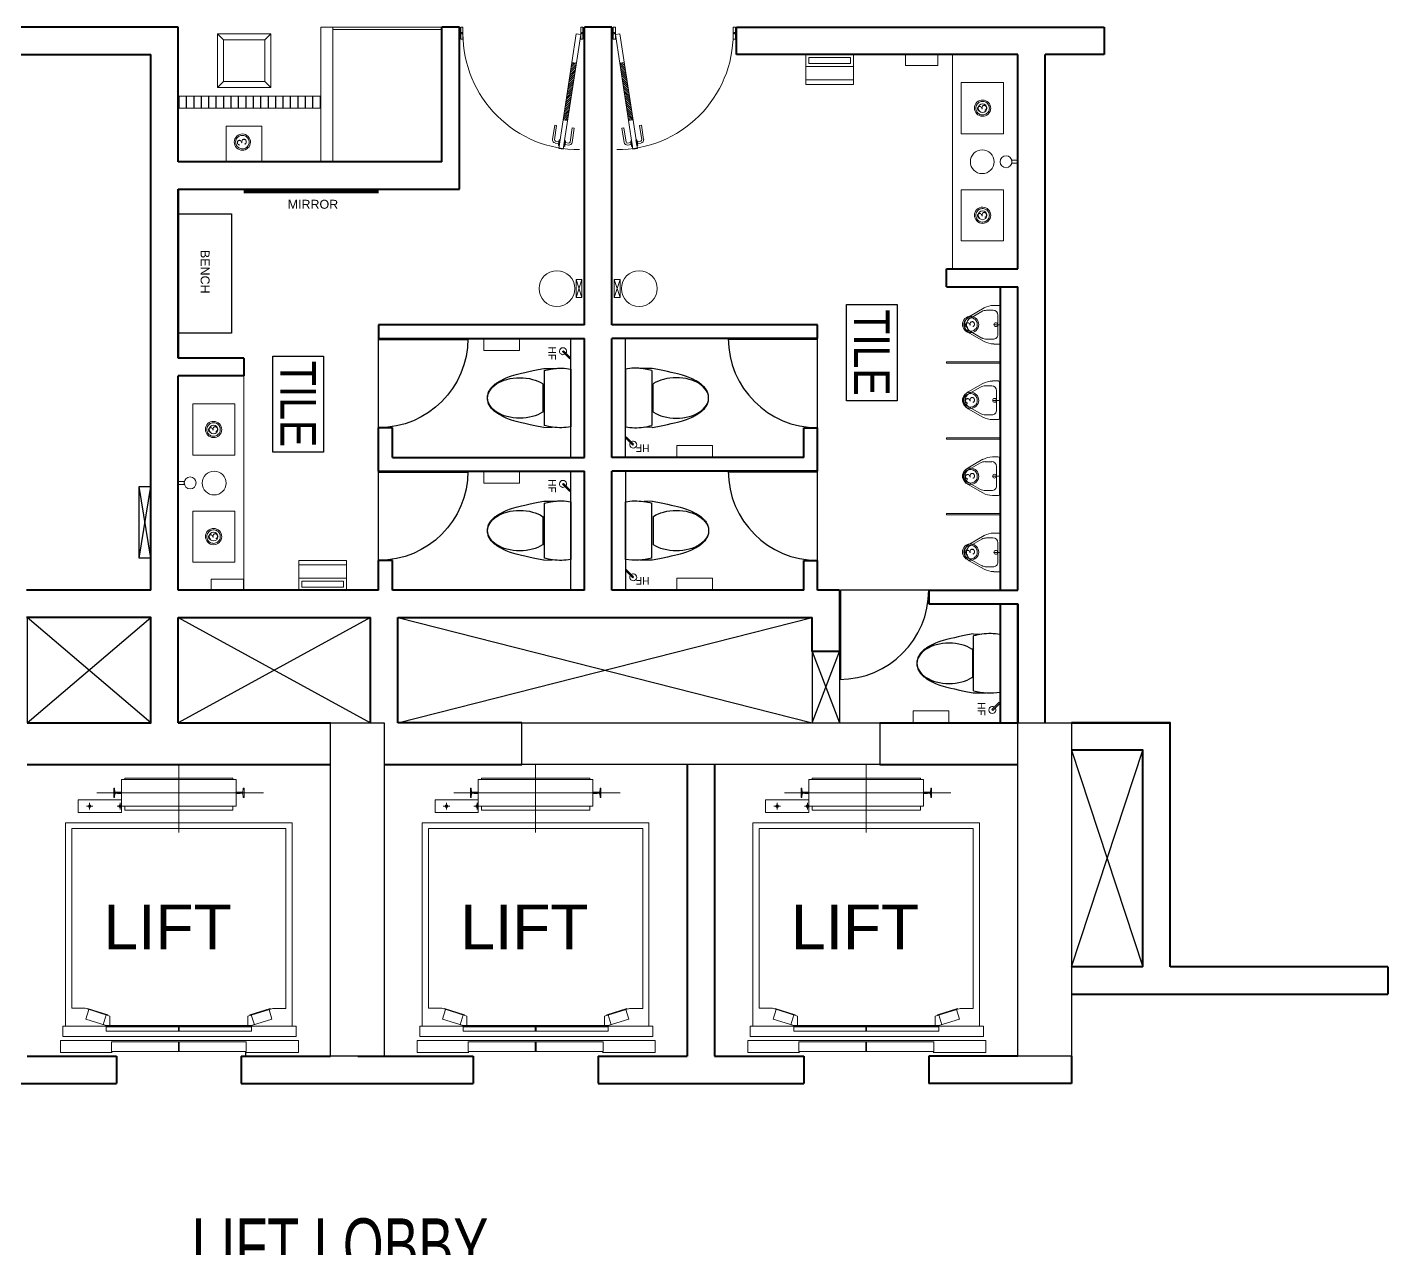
# Model space of a CAD drawing. Header units: millimetres. Extents: x 363738 to 753707, y -231656 to 1353648.
# Drawn here: x 373285 to 384725, y 1330856 to 1341121 of the extents above; entities that cross this region are included whole.
import ezdxf

# ---------------------------------------------------------------- set-up
doc = ezdxf.new("R2010")
doc.units = ezdxf.units.MM
doc.header["$LTSCALE"] = 35
doc.header["$MEASUREMENT"] = 0
doc.linetypes.add('HIDDEN', pattern=[0.375, 0.25, -0.125])
for name, color, linetype in [('A-COLS', 4, 'Continuous'), ('A-DOOR', 7, 'Continuous'), ('A-FIXT', 1, 'Continuous'), ('A-HATCH', 8, 'Continuous'), ('A-SHAFT', 1, 'Continuous'), ('A-TEXT-600', 7, 'Continuous'), ('A-WALL-UNDR', 1, 'Continuous'), ('HIDDEN', 8, 'HIDDEN'), ('I-Elev-Mbnd-L', 1, 'Continuous'), ('I-Flor-Text', 200, 'Continuous')]:
    doc.layers.add(name, color=color, linetype=linetype)
for name, color, linetype, lineweight in [('A-LIFT', 154, 'Continuous', 9), ('A-WALL', 7, 'Continuous', 40), ('ACCES', 230, 'Continuous', 20), ('E-DIM', 5, 'Continuous', 9), ('I-CEIL-light', 150, 'Continuous', 0), ('I-Door', 30, 'Continuous', 15), ('I-Furn-Modl', 1, 'Continuous', 5), ('I-Graphics', 62, 'Continuous', 15), ('I-Part-Gyps', 5, 'Continuous', 15), ('nareadiv', 3, 'Continuous', 5), ('P-Fixt', 6, 'Continuous', 15), ('PLANTS', 94, 'Continuous', 5), ('SANITARY-FIXTURE', 6, 'Continuous', 18)]:
    doc.layers.add(name, color=color, linetype=linetype, lineweight=lineweight)
doc.styles.add('450_arial', font='ARIALUNI.TTF', dxfattribs={"width": 0.7, "height": 48})
doc.styles.add('AR350', font='arial.ttf', dxfattribs={"width": 0.9})
doc.styles.add('Style-Arial', font='arial.ttf')

# ---------------------------------------------------------------- blocks, each defined once
blk = doc.blocks.new('P-LEV-3$0$P-WCEUR1')
at = {"color": 0, "linetype": 'ByBlock'}
for p, q in [((1, 9.81), (1, -9.81)), ((10.1, 10.05), (5.86, 10.03)), ((10, 9.31), (10, -9.31)), ((10.41, -4.75), (10.41, 4.75))]:
    blk.add_line(p, q, dxfattribs=at)
for points in [[(10, 9.31), (7.74, 9.82), (5.54, 10.06), (3.23, 10.06), (1, 9.81)], [(10.1, -10.05), (12.04, -9.65), (13.74, -9.29), (15.23, -8.97), (16.54, -8.68), (17.68, -8.42), (18.68, -8.18), (19.57, -7.95), (20.36, -7.72), (20.36, -7.72), (21.09, -7.49), (21.75, -7.26), (22.35, -7.03), (22.9, -6.8), (23.4, -6.58), (23.85, -6.37), (24.26, -6.16), (24.64, -5.97), (24.64, -5.97), (24.98, -5.78), (25.3, -5.61), (25.59, -5.44), (25.87, -5.27), (26.13, -5.1), (26.37, -4.93), (26.61, -4.75), (26.85, -4.56), (26.85, -4.56), (27.09, -4.36), (27.33, -4.15), (27.56, -3.92), (27.79, -3.68), (28.01, -3.42), (28.21, -3.16), (28.41, -2.88), (28.58, -2.59), (28.58, -2.59), (28.74, -2.29), (28.88, -1.98), (28.99, -1.66), (29.09, -1.34), (29.16, -1.01), (29.22, -0.67), (29.25, -0.34), (29.26, 0), (29.26, 0), (29.25, 0.34), (29.22, 0.67), (29.16, 1.01), (29.09, 1.34), (28.99, 1.66), (28.88, 1.98), (28.74, 2.29), (28.58, 2.59), (28.58, 2.59), (28.41, 2.88), (28.21, 3.16), (28.01, 3.42), (27.79, 3.68), (27.56, 3.92), (27.33, 4.15), (27.09, 4.36), (26.85, 4.56), (26.85, 4.56), (26.61, 4.75), (26.37, 4.93), (26.13, 5.1), (25.87, 5.27), (25.59, 5.44), (25.3, 5.61), (24.98, 5.78), (24.64, 5.97), (24.64, 5.97), (24.26, 6.16), (23.85, 6.37), (23.4, 6.58), (22.9, 6.8), (22.35, 7.03), (21.75, 7.26), (21.09, 7.49), (20.36, 7.72), (20.36, 7.72), (19.57, 7.95), (18.68, 8.18), (17.68, 8.42), (16.54, 8.68), (15.23, 8.97), (13.74, 9.29), (12.04, 9.65), (10.1, 10.05)], [(10.1, -10.05), (7.33, -9.88)]]:
    blk.add_lwpolyline(points, dxfattribs=at)
for points in [[(29.25, 0, 0.146855), (28.52, 2.44, 0.107148), (26.05, 4.85, 0.076697), (22.68, 6.31, 0.063684), (18.31, 6.87, 0.063684), (13.95, 6.31, 0.076697), (10.58, 4.85, 0.006181), (10.41, 4.75)], [(10.41, -4.75, 0.006181), (10.58, -4.85, 0.076697), (13.95, -6.31, 0.063684), (18.31, -6.87, 0.063684), (22.68, -6.31, 0.076697), (26.05, -4.85, 0.107148), (28.52, -2.44, 0.146855), (29.25, 0)]]:
    blk.add_lwpolyline(points, format="xyb", dxfattribs=at)
for start, end in [(260.5377, 277.7399), (277.7399, 285.822)]:
    blk.add_arc((4.39, 10.5), 20.59, start, end, dxfattribs=at)
blk = doc.blocks.new('DOOR')
for p, q in [((-0.01, 0), (-0.01, 1)), ((0, 0), (0, 1))]:
    blk.add_line(p, q)
blk.add_arc((0, 0), 1, 90, 180)
blk = doc.blocks.new('SD')
at = {"layer": 'I-Graphics', "elevation": 0}
blk.add_lwpolyline([(23809118, -485642), (23809118, -485617), (23809068, -485617), (23809068, -485642)], close=True, dxfattribs=at)
at = {"layer": 'I-Graphics'}
blk.add_circle((23809168, -485629), 50, dxfattribs=at)
blk = doc.blocks.new('A$C57E23FEF')
at = {"layer": 'P-Fixt'}
for p, q in [((166, 304), (41, 233)), ((146, 274), (49, 219)), ((240, 284), (186, 284)), ((293, 325), (246, 325)), ((280, 81), (280, 244)), ((305, 313), (305, 12)), ((305, 163), (248, 163)), ((166, 21), (41, 92)), ((146, 51), (49, 106)), ((240, 41), (186, 41)), ((293, 0), (246, 0))]:
    blk.add_line(p, q, dxfattribs=at)
blk.add_circle((264, 163), 16.2, dxfattribs=at)
for centre, radius, start, end in [((81, 163), 81.2, 119.5519, 240.4481), ((186, 203), 81.2, 90, 119.5519), ((246, 163), 162, 90, 119.5519), ((240, 244), 40.6, 0, 90), ((293, 313), 12.2, 0, 90), ((81, 163), 65, 119.5519, 240.4481), ((186, 122), 81.2, 240.4481, 270), ((246, 163), 162, 240.4481, 270), ((240, 81), 40.6, 270, 0), ((293, 12), 12.2, 270, 0)]:
    blk.add_arc(centre, radius, start, end, dxfattribs=at)
blk = doc.blocks.new('D3 - LAM')
h = blk.add_hatch()
h.set_pattern_fill('ANSI31', color=256, scale=100, style=0)
h.set_pattern_definition([(45, (67656.761, 125934.152), (-8.83883, 8.83883), [])])
h.paths.add_polyline_path([(67767, 126417), (67730, 126422), (67657, 125940), (67694, 125934)])
for p, q in [((67620, 125699, 0), (67767, 126664, 0)), ((67657, 125693, 0), (67804, 126658, 0)), ((67767, 126664, 0), (67804, 126658, 0)), ((67692, 126606, 0), (67674, 126487, 0)), ((67691, 126484, 0), (67709, 126604, 0)), ((67750, 126608, 0), (67720, 126612, 0)), ((67723, 126629, 0), (67753, 126624, 0)), ((67748, 126608, 0), (67750, 126625, 0)), ((67802, 126600, 0), (67833, 126595, 0)), ((67835, 126612, 0), (67805, 126616, 0)), ((67805, 126599, 0), (67808, 126616, 0)), ((67823, 126464, 0), (67841, 126584, 0)), ((67857, 126581, 0), (67839, 126462, 0)), ((67691, 126484, 0), (67674, 126487, 0)), ((67767, 126417, 0), (67730, 126422, 0)), ((67823, 126464, 0), (67839, 126462, 0)), ((67694, 125934, 0), (67657, 125940, 0)), ((67590, 125738, 0), (67590, 125638, 0)), ((68640, 125738, 0), (68640, 125638, 0)), ((67620, 125713, 0), (67620, 125675, 0)), ((67620, 125699, 0), (67657, 125693, 0))]:
    blk.add_line(p, q)
at = {"elevation": 0}
for points in [[(67748, 126592), (67755, 126640), (67763, 126639), (67755, 126590)], [(67800, 126584), (67807, 126632), (67800, 126634), (67792, 126585)], [(67590, 125726), (67602, 125726), (67602, 125647), (67590, 125647)], [(68640, 125726), (68628, 125726), (68628, 125647), (68640, 125647)]]:
    blk.add_lwpolyline(points, close=True, dxfattribs=at)
for points in [[(67602, 125738), (67620, 125738), (67620, 125638), (67602, 125638), (67602, 125682), (67612, 125682), (67612, 125694), (67602, 125694), (67602, 125738)], [(68628, 125738), (68610, 125738), (68610, 125638), (68628, 125638), (68628, 125682), (68618, 125682), (68618, 125694), (68628, 125694), (68628, 125738)]]:
    blk.add_lwpolyline(points, dxfattribs=at)
for centre, radius, start, end in [((67637, 125694, 0), 973, 0, 90.3775), ((67719, 126602, 0), 26.7, 81.3349, 171.376), ((67719, 126602, 0), 9.86, 81.376, 171.376), ((67831, 126585, 0), 9.86, 351.376, 81.376), ((67831, 126585, 0), 26.7, 351.376, 81.417)]:
    blk.add_arc(centre, radius, start, end)
blk = doc.blocks.new('3W-LED')
at = {"extrusion": (-6.11991e-06, -1.09788e-16, 1)}
blk.add_ellipse((0, 0, -5), major_axis=(21.2, 21.3, 0), ratio=1, start_param=3.139521, end_param=9.422706, dxfattribs=at)
blk.add_open_spline([(-17.7, -17.7, -5), (-16.6, -18.7, -5), (-15.5, -19.7, -5), (-12.3, -21.9, -5), (-10, -23, -5), (-5.4, -24.5, -5), (-2.9, -25, -5), (2, -25, -5), (4.5, -24.7, -5), (9.3, -23.3, -5), (11.5, -22.3, -5), (15.7, -19.6, -5), (17.6, -18, -5), (20.7, -14.2, -5), (22, -12.1, -5), (24, -7.5, -5), (24.6, -5.1, -5), (25.1, -0.2, -5), (25, 2.3, -5), (24.1, 7.1, -5), (23.3, 9.5, -5), (21, 13.9, -5), (19.5, 15.9, -5), (16, 19.4, -5), (14, 20.9, -5), (9.6, 23.2, -5), (7.3, 24, -5), (2.4, 25, -5), (0, 25.1, -5), (-5, 24.6, -5), (-7.4, 24, -5), (-11.9, 22.1, -5), (-14.1, 20.8, -5), (-17.9, 17.7, -5), (-19.5, 15.8, -5), (-22.2, 11.7, -5), (-23.3, 9.4, -5), (-24.7, 4.7, -5), (-25, 2.2, -5), (-25, -2.7, -5), (-24.6, -5.2, -5), (-23.1, -9.9, -5), (-22, -12.1, -5), (-19.7, -15.4, -5), (-18.8, -16.6, -5), (-17.7, -17.7, -5)], degree=3, knots=[3.139521, 3.139521, 3.139521, 3.139521, 3.315557, 3.315557, 3.611807, 3.611807, 3.908056, 3.908056, 4.204306, 4.204306, 4.500555, 4.500555, 4.796805, 4.796805, 5.093054, 5.093054, 5.389304, 5.389304, 5.685554, 5.685554, 5.981803, 5.981803, 6.278053, 6.278053, 6.574302, 6.574302, 6.870552, 6.870552, 7.166801, 7.166801, 7.463051, 7.463051, 7.7593, 7.7593, 8.05555, 8.05555, 8.351799, 8.351799, 8.648049, 8.648049, 8.944298, 8.944298, 9.240548, 9.240548, 9.422706, 9.422706, 9.422706, 9.422706])
at = {"ltscale": 10, "insert": (-13.1, 20, -5.2), "char_height": 36, "width": 21797.759, "attachment_point": 1}
blk.add_mtext('3', dxfattribs=at)
blk = doc.blocks.new('HD')
at = {"layer": 'P-Fixt'}
blk.add_line((0, -100), (400, -100), dxfattribs=at)
for points in [[(0, -250), (400, -250), (400, 0), (0, 0)], [(25, -75), (375, -75), (375, -25), (25, -25)], [(0, -250), (400, -250), (400, -213), (0, -213)]]:
    blk.add_lwpolyline(points, close=True, dxfattribs=at)
blk = doc.blocks.new('HF')
for points in [[(3, -3), (-4, 4), (-65, -58)], [(-4, 4), (3, -3), (-58, -65)]]:
    blk.add_lwpolyline(points)
blk.add_arc((0, 0), 29.6, 234.7207, 215.2793)

msp = doc.modelspace()

# ---------------------------------------------------------------- hatches: boundary and pattern name
at = {"layer": 'HIDDEN'}
h = msp.add_hatch(dxfattribs=at)
h.set_pattern_fill('ANSI31', color=256, scale=500, angle=135, style=0)
h.set_pattern_definition([(270, (2e-09, 1290187), (62.5, -1e-13), [])])
h.paths.add_polyline_path([(375755, 1340441), (375755, 1340541), (374555, 1340541), (374555, 1340441)])

# ---------------------------------------------------------------- linework, layer by layer
at = {"layer": 'A-COLS', "elevation": 0}
for points in [[(376285, 1335276), (376285, 1332476), (375835, 1332476), (375835, 1335276)], [(377445, 1335276), (380455, 1335276), (380455, 1334926), (377445, 1334926)], [(382065, 1335276), (382065, 1332476), (381615, 1332476), (381615, 1335276)]]:
    msp.add_lwpolyline(points, close=True, dxfattribs=at)
at = {"layer": 'A-HATCH'}
for p, q in [((376240, 1337756, 0), (376240, 1338506, 0)), ((379930, 1337756, 0), (379930, 1338506, 0)), ((376240, 1336641, 0), (376240, 1337391, 0)), ((379930, 1336641, 0), (379930, 1337391, 0)), ((380865, 1336391, 0), (380122, 1336391, 0)), ((379885, 1335876, 0), (379885, 1335276, 0)), ((380115, 1335876, 0), (380115, 1335276, 0))]:
    msp.add_line(p, q, dxfattribs=at)
at = {"layer": 'A-LIFT'}
for p, q in [((374560, 1334354, 0), (374560, 1334920, 0)), ((377560, 1334354, 0), (377560, 1334920, 0)), ((380340, 1334354, 0), (380340, 1334920, 0)), ((373810, 1334603, 0), (373810, 1334549, 0)), ((375271, 1334688, 0), (373871, 1334688, 0)), ((374067, 1334603, 0), (374067, 1334549, 0)), ((376810, 1334603, 0), (376810, 1334549, 0)), ((378271, 1334688, 0), (376871, 1334688, 0)), ((377067, 1334603, 0), (377067, 1334549, 0)), ((379590, 1334603, 0), (379590, 1334549, 0)), ((381051, 1334688, 0), (379651, 1334688, 0)), ((379847, 1334603, 0), (379847, 1334549, 0)), ((373783, 1334576, 0), (373838, 1334576, 0)), ((374040, 1334576, 0), (374095, 1334576, 0)), ((376783, 1334576, 0), (376838, 1334576, 0)), ((377040, 1334576, 0), (377095, 1334576, 0)), ((379563, 1334576, 0), (379618, 1334576, 0)), ((379820, 1334576, 0), (379875, 1334576, 0)), ((375170, 1332722, 0), (373950, 1332722, 0)), ((378170, 1332722, 0), (376950, 1332722, 0)), ((380950, 1332722, 0), (379730, 1332722, 0))]:
    msp.add_line(p, q, dxfattribs=at)
at = {"layer": 'A-LIFT', "elevation": 0}
for points in [[(374012, 1334728), (374012, 1334648), (374014, 1334648, 0.385135), (374018, 1334651), (374021, 1334680, -0.382193), (374027, 1334684), (374043, 1334684, -0.131652), (374044, 1334684), (374046, 1334683, 0.131652), (374046, 1334683), (374077, 1334683, 0.414214), (374078, 1334684), (374078, 1334692, 0.414214), (374077, 1334694), (374046, 1334694, 0.131652), (374046, 1334693), (374044, 1334692, -0.131652), (374043, 1334692), (374027, 1334692, -0.382193), (374021, 1334697), (374018, 1334725, 0.379256), (374014, 1334728)], [(375108, 1334728), (375108, 1334648), (375106, 1334648, -0.385135), (375102, 1334651), (375099, 1334680, 0.382193), (375093, 1334684), (375077, 1334684, 0.131652), (375076, 1334684), (375074, 1334683, -0.131652), (375073, 1334683), (375043, 1334683, -0.414214), (375042, 1334684), (375042, 1334692, -0.414214), (375043, 1334694), (375073, 1334694, -0.131652), (375074, 1334693), (375076, 1334692, 0.131652), (375077, 1334692), (375093, 1334692, 0.382193), (375099, 1334697), (375102, 1334725, -0.379256), (375106, 1334728)], [(377012, 1334728), (377012, 1334648), (377014, 1334648, 0.385135), (377018, 1334651), (377021, 1334680, -0.382193), (377027, 1334684), (377043, 1334684, -0.131652), (377044, 1334684), (377046, 1334683, 0.131652), (377046, 1334683), (377077, 1334683, 0.414214), (377078, 1334684), (377078, 1334692, 0.414214), (377077, 1334694), (377046, 1334694, 0.131652), (377046, 1334693), (377044, 1334692, -0.131652), (377043, 1334692), (377027, 1334692, -0.382193), (377021, 1334697), (377018, 1334725, 0.379256), (377014, 1334728)], [(378108, 1334728), (378108, 1334648), (378106, 1334648, -0.385135), (378102, 1334651), (378099, 1334680, 0.382193), (378093, 1334684), (378077, 1334684, 0.131652), (378076, 1334684), (378074, 1334683, -0.131652), (378073, 1334683), (378043, 1334683, -0.414214), (378042, 1334684), (378042, 1334692, -0.414214), (378043, 1334694), (378073, 1334694, -0.131652), (378074, 1334693), (378076, 1334692, 0.131652), (378077, 1334692), (378093, 1334692, 0.382193), (378099, 1334697), (378102, 1334725, -0.379256), (378106, 1334728)], [(379792, 1334728), (379792, 1334648), (379794, 1334648, 0.385135), (379798, 1334651), (379801, 1334680, -0.382193), (379807, 1334684), (379823, 1334684, -0.131652), (379824, 1334684), (379826, 1334683, 0.131652), (379826, 1334683), (379857, 1334683, 0.414214), (379858, 1334684), (379858, 1334692, 0.414214), (379857, 1334694), (379826, 1334694, 0.131652), (379826, 1334693), (379824, 1334692, -0.131652), (379823, 1334692), (379807, 1334692, -0.382193), (379801, 1334697), (379798, 1334725, 0.379256), (379794, 1334728)], [(380888, 1334728), (380888, 1334648), (380886, 1334648, -0.385135), (380882, 1334651), (380879, 1334680, 0.382193), (380873, 1334684), (380857, 1334684, 0.131652), (380856, 1334684), (380854, 1334683, -0.131652), (380853, 1334683), (380823, 1334683, -0.414214), (380822, 1334684), (380822, 1334692, -0.414214), (380823, 1334694), (380853, 1334694, -0.131652), (380854, 1334693), (380856, 1334692, 0.131652), (380857, 1334692), (380873, 1334692, 0.382193), (380879, 1334697), (380882, 1334725, -0.379256), (380886, 1334728)]]:
    msp.add_lwpolyline(points, format="xyb", close=True, dxfattribs=at)
for points in [[(374078, 1334801), (375042, 1334801), (375042, 1334576), (374078, 1334576)], [(377078, 1334801), (378042, 1334801), (378042, 1334576), (377078, 1334576)], [(379858, 1334801), (380822, 1334801), (380822, 1334576), (379858, 1334576)], [(374078, 1334629), (373714, 1334629), (373714, 1334522), (374078, 1334522)], [(377078, 1334629), (376714, 1334629), (376714, 1334522), (377078, 1334522)], [(379858, 1334629), (379494, 1334629), (379494, 1334522), (379858, 1334522)], [(373585, 1332639), (373585, 1332726), (375546, 1332726), (375546, 1332639)], [(373950, 1332686), (373950, 1332732), (375170, 1332732), (375170, 1332686)], [(374557, 1332722), (374557, 1332686), (374557, 1332686), (374557, 1332722)], [(374563, 1332686), (374563, 1332722), (374563, 1332722), (374563, 1332686)], [(376585, 1332639), (376585, 1332726), (378546, 1332726), (378546, 1332639)], [(376950, 1332686), (376950, 1332732), (378170, 1332732), (378170, 1332686)], [(377557, 1332722), (377557, 1332686), (377557, 1332686), (377557, 1332722)], [(377563, 1332686), (377563, 1332722), (377563, 1332722), (377563, 1332686)], [(379365, 1332639), (379365, 1332726), (381326, 1332726), (381326, 1332639)], [(379730, 1332686), (379730, 1332732), (380950, 1332732), (380950, 1332686)], [(380337, 1332722), (380337, 1332686), (380337, 1332686), (380337, 1332722)], [(380343, 1332686), (380343, 1332722), (380343, 1332722), (380343, 1332686)], [(373993, 1332515), (373993, 1332595), (375127, 1332595), (375127, 1332515)], [(374557, 1332515), (374557, 1332595), (374557, 1332595), (374557, 1332515)], [(374563, 1332595), (374563, 1332515), (374563, 1332515), (374563, 1332595)], [(376993, 1332515), (376993, 1332595), (378127, 1332595), (378127, 1332515)], [(377557, 1332515), (377557, 1332595), (377557, 1332595), (377557, 1332515)], [(377563, 1332595), (377563, 1332515), (377563, 1332515), (377563, 1332595)], [(379773, 1332515), (379773, 1332595), (380907, 1332595), (380907, 1332515)], [(380337, 1332515), (380337, 1332595), (380337, 1332595), (380337, 1332515)], [(380343, 1332595), (380343, 1332515), (380343, 1332515), (380343, 1332595)], [(375122, 1332508), (375122, 1332479), (375120, 1332479), (375120, 1332508)]]:
    msp.add_lwpolyline(points, close=True, dxfattribs=at)
for points in [[(374105, 1334801), (374105, 1334811), (375015, 1334811), (375015, 1334801)], [(377105, 1334801), (377105, 1334811), (378015, 1334811), (378015, 1334801)], [(379885, 1334801), (379885, 1334811), (380795, 1334811), (380795, 1334801)], [(374105, 1334576), (374105, 1334541), (375015, 1334541), (375015, 1334576)], [(377105, 1334576), (377105, 1334541), (378015, 1334541), (378015, 1334576)], [(379885, 1334576), (379885, 1334541), (380795, 1334541), (380795, 1334576)], [(373606, 1332726), (373606, 1334436), (375513, 1334436), (375513, 1332726)], [(373981, 1332732), (373981, 1332812), (373772, 1332879), (373660, 1332879), (373660, 1334389), (375460, 1334389), (375460, 1332876), (375349, 1332876), (375139, 1332812), (375139, 1332732)], [(376606, 1332726), (376606, 1334436), (378513, 1334436), (378513, 1332726)], [(376981, 1332732), (376981, 1332812), (376772, 1332879), (376660, 1332879), (376660, 1334389), (378460, 1334389), (378460, 1332876), (378349, 1332876), (378139, 1332812), (378139, 1332732)], [(379386, 1332726), (379386, 1334436), (381293, 1334436), (381293, 1332726)], [(379761, 1332732), (379761, 1332812), (379552, 1332879), (379440, 1332879), (379440, 1334389), (381240, 1334389), (381240, 1332876), (381129, 1332876), (380919, 1332812), (380919, 1332732)], [(373961, 1332818), (373962, 1332823), (373793, 1332875), (373792, 1332870)], [(375159, 1332818), (375158, 1332823), (375327, 1332875), (375328, 1332870)], [(376961, 1332818), (376962, 1332823), (376793, 1332875), (376792, 1332870)], [(378159, 1332818), (378158, 1332823), (378327, 1332875), (378328, 1332870)], [(379741, 1332818), (379742, 1332823), (379573, 1332875), (379572, 1332870)], [(380939, 1332818), (380938, 1332823), (381107, 1332875), (381108, 1332870)], [(373950, 1332732), (373777, 1332785), (373802, 1332867)], [(373950, 1332821), (373925, 1332739)], [(375169, 1332821), (375195, 1332739)], [(375170, 1332732), (375343, 1332785), (375318, 1332867)], [(376950, 1332732), (376777, 1332785), (376802, 1332867)], [(376950, 1332821), (376925, 1332739)], [(378169, 1332821), (378195, 1332739)], [(378170, 1332732), (378343, 1332785), (378318, 1332867)], [(379730, 1332732), (379557, 1332785), (379582, 1332867)], [(379730, 1332821), (379705, 1332739)], [(380949, 1332821), (380975, 1332739)], [(380950, 1332732), (381123, 1332785), (381098, 1332867)], [(375122, 1332505), (375566, 1332505), (375566, 1332606), (373564, 1332606), (373564, 1332505), (373998, 1332505)], [(378122, 1332505), (378566, 1332505), (378566, 1332606), (376564, 1332606), (376564, 1332505), (376998, 1332505)], [(380902, 1332505), (381346, 1332505), (381346, 1332606), (379344, 1332606), (379344, 1332505), (379778, 1332505)]]:
    msp.add_lwpolyline(points, dxfattribs=at)
at = {"layer": 'A-LIFT'}
for centre in [(373810, 1334576, 0), (374067, 1334576, 0), (376810, 1334576, 0), (377067, 1334576, 0), (379590, 1334576, 0), (379847, 1334576, 0)]:
    msp.add_circle(centre, 11.1, dxfattribs=at)
at = {"layer": 'A-SHAFT'}
for p, q in [((374225, 1336661, 0), (374325, 1337261, 0)), ((374325, 1336661, 0), (374225, 1337261, 0)), ((373285, 1335276, 0), (374325, 1336161, 0)), ((374325, 1335276, 0), (373285, 1336161, 0)), ((374555, 1336161, 0), (376170, 1335276, 0)), ((376170, 1336161, 0), (374555, 1335276, 0)), ((376400, 1336161, 0), (379885, 1335276, 0)), ((376400, 1335276, 0), (379885, 1336161, 0)), ((379885, 1335876, 0), (380115, 1335276, 0)), ((379885, 1335276, 0), (380115, 1335876, 0)), ((382065, 1333226, 0), (382665, 1335046, 0)), ((382065, 1335046, 0), (382665, 1333226, 0))]:
    msp.add_line(p, q, dxfattribs=at)
at = {"layer": 'A-SHAFT', "elevation": 0}
for points in [[(374225, 1336661), (374225, 1337261), (374325, 1337261), (374325, 1336661)], [(373285, 1335276), (374325, 1335276), (374325, 1336161), (373285, 1336161)]]:
    msp.add_lwpolyline(points, close=True, dxfattribs=at)
at = {"layer": 'A-WALL'}
for p, q in [((374555, 1341121, 0), (367275, 1341121, 0)), ((374555, 1339991, 0), (374555, 1341121, 0)), ((376920, 1341121, 0), (376770, 1341121, 0)), ((376770, 1339991, 0), (376770, 1341121, 0)), ((376920, 1339761, 0), (376920, 1341121, 0)), ((377970, 1338621, 0), (377970, 1341121, 0)), ((378200, 1341121, 0), (377970, 1341121, 0)), ((378200, 1338621, 0), (378200, 1341121, 0)), ((379250, 1340891, 0), (379250, 1341121, 0)), ((379250, 1341121, 0), (382340, 1341121, 0)), ((382340, 1341121, 0), (382340, 1340891, 0)), ((367505, 1340891, 0), (374325, 1340891, 0)), ((374325, 1336391, 0), (374325, 1340891, 0)), ((381615, 1340891, 0), (379250, 1340891, 0)), ((381615, 1339091, 0), (381615, 1340891, 0)), ((382340, 1340891, 0), (381845, 1340891, 0)), ((381845, 1335276, 0), (381845, 1340891, 0)), ((376770, 1339991, 0), (374555, 1339991, 0)), ((374555, 1338341, 0), (374555, 1339761, 0)), ((374555, 1339761, 0), (374555, 1338341, 0)), ((374555, 1339761, 0), (376920, 1339761, 0)), ((381015, 1339091, 0), (381615, 1339091, 0)), ((381015, 1338941, 0), (381015, 1339091, 0)), ((381015, 1338941, 0), (381615, 1338941, 0)), ((381465, 1338941, 0), (381465, 1336391, 0)), ((381615, 1336391, 0), (381615, 1338941, 0)), ((377970, 1338621, 0), (376240, 1338621, 0)), ((376240, 1338621, 0), (376240, 1338506, 0)), ((379930, 1338621, 0), (378200, 1338621, 0)), ((379930, 1338506, 0), (379930, 1338621, 0)), ((376240, 1338506, 0), (377970, 1338506, 0)), ((377970, 1337506, 0), (377970, 1338506, 0)), ((379930, 1338506, 0), (378200, 1338506, 0)), ((378200, 1337506, 0), (378200, 1338506, 0)), ((379815, 1338506, 0), (379815, 1338506, 0)), ((375105, 1338341, 0), (374555, 1338341, 0)), ((375105, 1338341, 0), (375105, 1338191, 0)), ((374555, 1336391, 0), (374555, 1338191, 0)), ((375105, 1338191, 0), (374555, 1338191, 0)), ((376240, 1337391, 0), (376240, 1337756, 0)), ((376355, 1337756, 0), (376240, 1337756, 0)), ((376355, 1337506, 0), (376355, 1337756, 0)), ((379815, 1337506, 0), (379815, 1337756, 0)), ((379815, 1337756, 0), (379930, 1337756, 0)), ((379930, 1337391, 0), (379930, 1337756, 0)), ((376355, 1337506, 0), (377970, 1337506, 0)), ((379815, 1337506, 0), (378200, 1337506, 0)), ((376240, 1337391, 0), (377970, 1337391, 0)), ((377970, 1336391, 0), (377970, 1337391, 0)), ((379930, 1337391, 0), (378200, 1337391, 0)), ((378200, 1336391, 0), (378200, 1337391, 0)), ((376355, 1336641, 0), (376240, 1336641, 0)), ((376240, 1336391, 0), (376240, 1336641, 0)), ((376355, 1336391, 0), (376355, 1336641, 0)), ((379815, 1336391, 0), (379815, 1336641, 0)), ((379815, 1336641, 0), (379930, 1336641, 0)), ((379930, 1336391, 0), (379930, 1336641, 0)), ((374325, 1336391, 0), (373280, 1336391, 0)), ((376240, 1336391, 0), (374555, 1336391, 0)), ((377970, 1336391, 0), (376355, 1336391, 0)), ((379815, 1336391, 0), (378200, 1336391, 0)), ((380115, 1336391, 0), (379930, 1336391, 0)), ((380115, 1336391, 0), (380115, 1335876, 0)), ((380865, 1336391, 0), (380865, 1336276, 0)), ((380865, 1336391, 0), (381615, 1336391, 0)), ((380865, 1336276, 0), (381615, 1336276, 0)), ((381465, 1336276, 0), (381465, 1335276, 0)), ((381615, 1335276, 0), (381615, 1336276, 0)), ((381615, 1336276, 0), (381615, 1335276, 0)), ((374325, 1335276, 0), (374325, 1336161, 0)), ((374555, 1335276, 0), (374555, 1336161, 0)), ((374555, 1336161, 0), (376170, 1336161, 0)), ((376170, 1335276, 0), (376170, 1336161, 0)), ((376400, 1335276, 0), (376400, 1336161, 0)), ((376400, 1336161, 0), (379885, 1336161, 0)), ((379885, 1335876, 0), (379885, 1336161, 0)), ((380115, 1335876, 0), (379885, 1335876, 0)), ((373285, 1335276, 0), (374325, 1335276, 0)), ((373285, 1335276, 0), (374325, 1335276, 0)), ((374555, 1335276, 0), (375835, 1335276, 0)), ((377445, 1335276, 0), (376400, 1335276, 0)), ((380455, 1335276, 0), (381615, 1335276, 0)), ((382065, 1335276, 0), (382895, 1335276, 0)), ((373285, 1334926, 0), (375835, 1334926, 0)), ((376285, 1334926, 0), (377445, 1334926, 0)), ((378835, 1334926, 0), (378835, 1332476, 0)), ((379065, 1334926, 0), (379065, 1332476, 0)), ((380455, 1334926, 0), (381615, 1334926, 0)), ((382665, 1333226, 0), (382065, 1333226, 0)), ((384725, 1333226, 0), (382895, 1333226, 0)), ((384725, 1333226, 0), (384725, 1332996, 0)), ((382065, 1332996, 0), (384725, 1332996, 0)), ((373285, 1332476, 0), (374035, 1332476, 0)), ((374035, 1332476, 0), (374035, 1332246, 0)), ((375085, 1332476, 0), (375835, 1332476, 0)), ((375085, 1332476, 0), (375085, 1332246, 0)), ((376065, 1332476, 0), (377035, 1332476, 0)), ((377035, 1332476, 0), (377035, 1332246, 0)), ((378085, 1332476, 0), (378835, 1332476, 0)), ((378085, 1332476, 0), (378085, 1332246, 0)), ((379065, 1332476, 0), (379815, 1332476, 0)), ((379815, 1332476, 0), (379815, 1332246, 0)), ((380865, 1332476, 0), (380865, 1332246, 0)), ((381615, 1332476, 0), (380865, 1332476, 0)), ((382065, 1332476, 0), (382065, 1332246, 0)), ((369090, 1332246, 0), (374035, 1332246, 0)), ((375085, 1332246, 0), (377035, 1332246, 0)), ((378085, 1332246, 0), (379815, 1332246, 0)), ((382065, 1332246, 0), (380865, 1332246, 0))]:
    msp.add_line(p, q, dxfattribs=at)
at = {"layer": 'A-WALL', "elevation": 0}
for points in [[(373285, 1335276), (374325, 1335276), (374325, 1336161), (373280, 1336161)], [(382895, 1333226), (382895, 1335276), (382065, 1335276)], [(382665, 1333226), (382665, 1335046), (382065, 1335046)]]:
    msp.add_lwpolyline(points, dxfattribs=at)
at = {"layer": 'A-WALL-UNDR'}
for p, q in [((377855, 1337506, 0), (377855, 1338506, 0)), ((378315, 1337506, 0), (378315, 1338506, 0)), ((377855, 1336391, 0), (377855, 1337391, 0)), ((378315, 1337391, 0), (378315, 1336391, 0))]:
    msp.add_line(p, q, dxfattribs=at)
at = {"layer": 'E-DIM'}
msp.add_line((375855, 1341121, 0), (375755, 1341121, 0), dxfattribs=at)
at = {"layer": 'I-Elev-Mbnd-L', "ltscale": 2e-05, "elevation": 0}
msp.add_lwpolyline([(375004, 1338551), (374555, 1338551), (374555, 1339552), (375004, 1339552)], close=True, dxfattribs=at)
at = {"layer": 'I-Flor-Text', "color": 21}
for points in [[(380600, 1338791), (380600, 1337983), (380173, 1337983), (380173, 1338791)], [(375777, 1338358), (375777, 1337550), (375350, 1337550), (375350, 1338358)]]:
    msp.add_lwpolyline(points, close=True, dxfattribs=at)
at = {"layer": 'I-Furn-Modl'}
for p, q in [((376770, 1341121, 0), (375855, 1341121, 0)), ((376770, 1341102, 0), (375855, 1341102, 0))]:
    msp.add_line(p, q, dxfattribs=at)
at = {"layer": 'I-Part-Gyps'}
for p, q in [((375755, 1339991, 0), (375755, 1341121, 0)), ((375855, 1339991, 0), (375855, 1341121, 0))]:
    msp.add_line(p, q, dxfattribs=at)
at = {"layer": 'P-Fixt', "color": 31}
for p, q in [((377123, 1338506, 0), (377123, 1338406, 0)), ((377423, 1338506, 0), (377123, 1338506, 0)), ((377423, 1338406, 0), (377423, 1338506, 0)), ((377423, 1338406, 0), (377123, 1338406, 0)), ((378747, 1337606, 0), (378747, 1337506, 0)), ((378747, 1337606, 0), (379047, 1337606, 0)), ((379047, 1337506, 0), (379047, 1337606, 0)), ((378747, 1337506, 0), (379047, 1337506, 0)), ((377123, 1337391, 0), (377123, 1337291, 0)), ((377423, 1337391, 0), (377123, 1337391, 0)), ((377423, 1337291, 0), (377423, 1337391, 0)), ((377423, 1337291, 0), (377123, 1337291, 0)), ((378747, 1336491, 0), (378747, 1336391, 0)), ((378747, 1336491, 0), (379047, 1336491, 0)), ((379047, 1336391, 0), (379047, 1336491, 0)), ((378747, 1336391, 0), (379047, 1336391, 0)), ((380733, 1335276, 0), (380733, 1335376, 0)), ((381033, 1335376, 0), (380733, 1335376, 0)), ((381033, 1335376, 0), (381033, 1335276, 0)), ((381033, 1335276, 0), (380733, 1335276, 0))]:
    msp.add_line(p, q, dxfattribs=at)
at = {"layer": 'P-Fixt', "elevation": 0}
for points in [[(381015, 1338298), (381465, 1338298), (381465, 1338310), (381015, 1338310)], [(381015, 1337672), (381465, 1337672), (381465, 1337660), (381015, 1337660)], [(381015, 1337023), (381465, 1337023), (381465, 1337035), (381015, 1337035)]]:
    msp.add_lwpolyline(points, close=True, dxfattribs=at)
at = {"layer": 'PLANTS'}
for p, q in [((374934, 1341016, 0), (374884, 1341066, 0)), ((375284, 1341016, 0), (375334, 1341066, 0)), ((374934, 1340666, 0), (374884, 1340616, 0)), ((375284, 1340666, 0), (375334, 1340616, 0)), ((374555, 1340541, 0), (375755, 1340541, 0)), ((374555, 1340441, 0), (375755, 1340441, 0))]:
    msp.add_line(p, q, dxfattribs=at)
at = {"layer": 'PLANTS', "elevation": 0}
for points in [[(375334, 1341066), (375334, 1340616), (374884, 1340616), (374884, 1341066)], [(375284, 1341016), (375284, 1340666), (374934, 1340666), (374934, 1341016)], [(374959, 1340291), (374959, 1339991), (375259, 1339991), (375259, 1340291)]]:
    msp.add_lwpolyline(points, close=True, dxfattribs=at)
at = {"layer": 'SANITARY-FIXTURE'}
for p, q in [((381065, 1340891, 0), (381065, 1339091, 0)), ((377900, 1339002, 0), (377949, 1338849, 0)), ((377900, 1338849, 0), (377949, 1339002, 0)), ((378270, 1339002, 0), (378221, 1338849, 0)), ((378270, 1338849, 0), (378221, 1339002, 0)), ((375105, 1336391, 0), (375105, 1338191, 0))]:
    msp.add_line(p, q, dxfattribs=at)
at = {"layer": 'SANITARY-FIXTURE', "elevation": 0}
for points in [[(380670, 1340799), (380670, 1340891), (380942, 1340891), (380942, 1340799)], [(381138, 1340656), (381138, 1340226), (381493, 1340226), (381493, 1340656)], [(381138, 1339756), (381138, 1339326), (381493, 1339326), (381493, 1339756)], [(377900, 1339002), (377900, 1338849), (377949, 1338849), (377949, 1339002)], [(378270, 1339002), (378270, 1338849), (378221, 1338849), (378221, 1339002)], [(375032, 1337526), (375032, 1337956), (374677, 1337956), (374677, 1337526)], [(375032, 1336626), (375032, 1337056), (374677, 1337056), (374677, 1336626)], [(374831, 1336391), (374831, 1336484), (375104, 1336484), (375104, 1336391)]]:
    msp.add_lwpolyline(points, close=True, dxfattribs=at)
at = {"layer": 'SANITARY-FIXTURE', "const_width": 31.4, "elevation": 0}
msp.add_lwpolyline([(376240, 1339741), (375105, 1339741)], dxfattribs=at)
at = {"layer": 'SANITARY-FIXTURE'}
for centre, radius in [((381318, 1340441, 0), 36.8), ((381315, 1339991, 0), 100), ((381318, 1339541, 0), 36.8), ((377739, 1338925, 0), 150), ((378431, 1338925, 0), 150), ((374852, 1337741, 0), 36.8), ((374857, 1337291, 0), 100), ((374852, 1336841, 0), 36.8)]:
    msp.add_circle(centre, radius, dxfattribs=at)

# ---------------------------------------------------------------- block references
at = {"layer": 'A-DOOR', "yscale": 749.9999999991269}
for p, xscale, zscale, rotation in [((376240, 1338506, 0), -749.9999999991269, 749.9999999990938, 270), ((379930, 1338506, 0), 749.9999999991269, 749.9999999991269, 90), ((376240, 1337391, 0), -749.9999999991269, 749.9999999990938, 270), ((379930, 1337391, 0), 749.9999999991269, 749.9999999991269, 90), ((380115, 1336391, 0), 749.9999999991269, 749.9999999991269, 180)]:
    msp.add_blockref('DOOR', p, dxfattribs=dict(at, xscale=xscale, zscale=zscale, rotation=rotation))
at = {"layer": 'A-FIXT', "extrusion": (0.004636, 1.19e-14, 0.999989), "xscale": -24.76748001887408, "yscale": 24.76748001668602, "zscale": 24.76748001613734}
for p in [(377876, 1338006, 1752), (377876, 1336891, 1752)]:
    msp.add_blockref('P-LEV-3$0$P-WCEUR1', p, dxfattribs=at)
at = {"layer": 'A-FIXT', "extrusion": (-0.004636, 1.19e-14, 0.999989), "xscale": 24.76748001887408, "yscale": 24.76748001887408, "zscale": 24.76748001887408}
msp.add_blockref('P-LEV-3$0$P-WCEUR1', (378286, 1338006, -1754), dxfattribs=at)
at = {"layer": 'A-FIXT', "extrusion": (-0.004636, -1.19e-14, 0.999989), "xscale": -24.76748001887413, "yscale": 24.76748001668604, "zscale": 24.76748001613749, "rotation": 180}
msp.add_blockref('P-LEV-3$0$P-WCEUR1', (378286, 1336891, -1754), dxfattribs=at)
at = {"layer": 'A-FIXT', "extrusion": (0.004636, -1.19e-14, 0.999989), "xscale": 24.76748001887412, "yscale": 24.76748001887412, "zscale": 24.76748001887412, "rotation": 180}
msp.add_blockref('P-LEV-3$0$P-WCEUR1', (381486, 1335776, 1768), dxfattribs=at)
at = {"layer": 'ACCES', "xscale": -1}
for p in [(377790, 1338399, 0), (377790, 1337284, 0)]:
    msp.add_blockref('HF', p, dxfattribs=at)
at = {"layer": 'ACCES', "xscale": -1, "rotation": 180}
for p in [(378380, 1337614, 0), (378380, 1336499, 0)]:
    msp.add_blockref('HF', p, dxfattribs=at)
at = {"layer": 'ACCES', "rotation": 180}
msp.add_blockref('HF', (381400, 1335384, 0), dxfattribs=at)
at = {"layer": 'I-CEIL-light', "extrusion": (-1.08391e-06, 6.02316e-06, 1), "xscale": 2.270445536392545, "yscale": 2.270445536392545, "zscale": 2.270445536392545, "rotation": 100.2015762662089}
for p in [(381318, 1340441, 24), (375094, 1340156, 19), (381318, 1339541, 19), (381217, 1338623, 25), (381217, 1337986, 25), (374852, 1337741, 8), (381217, 1337348, 25), (374852, 1336841, 8), (381217, 1336711, 25)]:
    msp.add_blockref('3W-LED', p, dxfattribs=at)
at = {"layer": 'I-Door', "rotation": 180}
msp.add_blockref('D3 - LAM', (445559, 1466760, 0), dxfattribs=at)
at = {"layer": 'I-Door', "xscale": -1, "rotation": 180}
msp.add_blockref('D3 - LAM', (310611, 1466760, 0), dxfattribs=at)
at = {"layer": 'I-Furn-Modl', "color": 0, "rotation": 180}
msp.add_blockref('SD', (24190683, 854362, 0), dxfattribs=at)
at = {"layer": 'I-Furn-Modl', "color": 0}
msp.add_blockref('SD', (-23434513, 1822921, 0), dxfattribs=at)
at = {"layer": 'P-Fixt'}
msp.add_blockref('HD', (379833, 1340891, 0), dxfattribs=at)
at = {"layer": 'P-Fixt', "extrusion": (0.019818, -0.019822, 0.999607), "rotation": 314.9944410842737}
for p in [(1215890, 676765, -18975), (1214537, 675413, -18937)]:
    msp.add_blockref('A$C57E23FEF', p, dxfattribs=at)
at = {"layer": 'P-Fixt', "extrusion": (0.019818, 0.019822, 0.999607), "xscale": -1, "rotation": 45.00555891572613}
for p in [(676574, -1215322, 34082), (676124, -1214871, 34069)]:
    msp.add_blockref('A$C57E23FEF', p, dxfattribs=at)
at = {"layer": 'P-Fixt', "rotation": 180.0000000000001}
msp.add_blockref('HD', (375970, 1336391, 0), dxfattribs=at)

# ---------------------------------------------------------------- texts
at = {"layer": 'A-TEXT-600', "color": 7, "style": 'AR350'}
for p in [(373927, 1333374, 0), (376927, 1333374, 0), (379707, 1333374, 0)]:
    msp.add_text('LIFT', height=375, dxfattribs=at).set_placement(p)
at = {"layer": 'A-TEXT-600', "style": '450_arial', "width": 0.7}
msp.add_text('LIFT LOBBY', height=450, dxfattribs=at).set_placement((374668, 1330662))
at = {"layer": 'ACCES'}
for rotation, p in [(270, (377667, 1338439, 0)), (180, (378517, 1337616, 0)), (270, (377667, 1337324, 0)), (180, (378517, 1336501, 0)), (270, (381277, 1335450, 0))]:
    msp.add_text('HF', height=63.8, rotation=rotation, dxfattribs=at).set_placement(p)
at = {"layer": 'I-Flor-Text', "char_height": 300, "attachment_point": 2, "rotation": 270, "style": 'Style-Arial'}
for insert in [(380536, 1338388), (375713, 1337955)]:
    msp.add_mtext('{\\fArial Narrow|b0|i0|c0|p34;TILE}', dxfattribs=dict(at, insert=insert))
at = {"layer": 'nareadiv', "style": 'AR350'}
msp.add_text('MIRROR', height=75, dxfattribs=at).set_placement((375475, 1339596))
msp.add_text('BENCH', height=75, rotation=270, dxfattribs=at).set_placement((374743, 1339250, 0))

doc.saveas('drawing.dxf')
